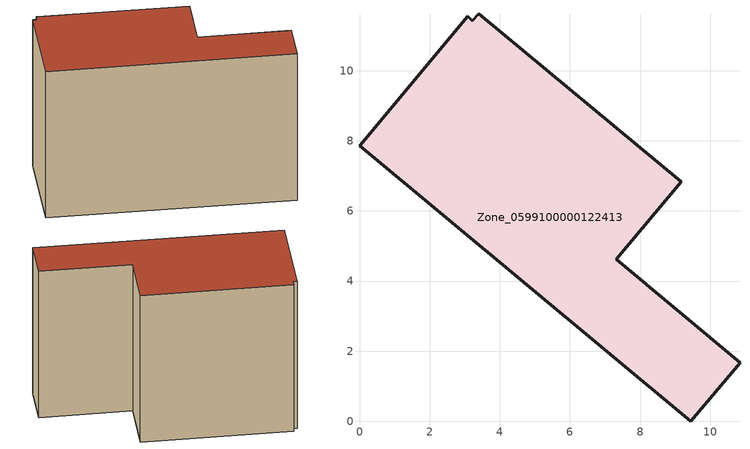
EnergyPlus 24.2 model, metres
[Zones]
Zone_0599100000122413
 floor ground (C_G): 0,7.86 3.08,11.55 3.22,11.42 3.4,11.62 9.17,6.83 7.32,4.62 10.85,1.67 9.45,0 z0
 wall outside (C_F): 9.45,0 10.85,1.67 7.32,4.62 9.17,6.83 3.4,11.62 3.22,11.42 3.08,11.55 0,7.86 9.45,0 z0:8.34
 roof outside (C_R): 3.08,11.55 0,7.86 9.45,0 10.85,1.67 7.32,4.62 9.17,6.83 3.4,11.62 3.22,11.42 z8.34
[BUILDING]
Pand.0599100000122413: North Axis=0; Terrain=City; Loads Convergence Tolerance Value=0.04; Temperature Convergence Tolerance Value=0.4; Solar Distribution=FullExterior; Maximum Number of Warmup Days=25; Minimum Number of Warmup Days=1
[Site:Location]
Rotterdam.The.Hague.AP_ZH_NLD Design_Conditions: Latitude=51.96; Longitude=4.45; Time Zone=1; Elevation=-4.5
[SITE:GROUNDTEMPERATURE:BUILDINGSURFACE]
18, 18, 18, 18, 18, 18, 18, 18, 18, 18, 18, 18
[MATERIAL] Thermal Absorptance=0.9; Solar Absorptance=0.7; Visible Absorptance=0.7
Name | Roughness | Thickness | Conductivity | Density | Specific Heat
G.TI.1946 | MediumSmooth | 0.15 | 1 | 540 | 1210
F.TI.1946 | Rough | 0.3 | 0.857143 | 1920 | 840
R.TI.1946 | MediumRough | 0.2 | 0.1 | 1500 | 1000
[CONSTRUCTION]
C_G: G.TI.1946
C_F: F.TI.1946
C_R: R.TI.1946
[ZONE]
Zone_0599100000122413: Type=1; Multiplier=1; Ceiling Height=Autocalculate; Volume=Autocalculate; Floor Area=autocalculate; Part of Total Floor Area=Yes
[ZONEINFILTRATION:DESIGNFLOWRATE]
Infil_Zone_0599100000122413: Zone or ZoneList or Space or SpaceList=Zone_0599100000122413; Schedule=AlwaysOn; Design Flow Rate Calculation Method=Flow/Area; Flow Rate per Floor Area=0.003; Constant Term Coefficient=1; Temperature Term Coefficient=0; Velocity Term Coefficient=0; Velocity Squared Term Coefficient=0
[HVACTEMPLATE:ZONE:IDEALLOADSAIRSYSTEM]
Zone_0599100000122413: Maximum Heating Supply Air Temperature=50; Minimum Cooling Supply Air Temperature=13; Maximum Heating Supply Air Humidity Ratio=0.0156; Minimum Cooling Supply Air Humidity Ratio=0.0077; Heating Limit=NoLimit; Cooling Limit=NoLimit; Dehumidification Control Type=ConstantSensibleHeatRatio; Cooling Sensible Heat Ratio=0.7; Dehumidification Setpoint=60; Humidification Control Type=None; Humidification Setpoint=30; Outdoor Air Method=None; Outdoor Air Flow Rate per Person=0.00944; Outdoor Air Flow Rate per Zone Floor Area=0; Outdoor Air Flow Rate per Zone=0; Demand Controlled Ventilation Type=None; Outdoor Air Economizer Type=NoEconomizer; Heat Recovery Type=None; Sensible Heat Recovery Effectiveness=0.7; Latent Heat Recovery Effectiveness=0.65
[ZONECONTROL:THERMOSTAT]
ThermostatControl_Zone_0599100000122413: Zone or ZoneList=Zone_0599100000122413; Control Type Schedule=DualSetpointControlType; Control 1=Thermostat_Zone_0599100000122413; Temperature Difference Between Cutout And Setpoint=0
[THERMOSTATSETPOINT:DUALSETPOINT]
Thermostat_Zone_0599100000122413: Heating Setpoint Temperature Schedule=HeatingSetpoint_Zone_0599100000122413; Cooling Setpoint Temperature Schedule=CoolingSetpoint_Zone_0599100000122413
[SCHEDULE:COMPACT]
HeatingSetpoint_Zone_0599100000122413: Through: 12/31, For: AllDays, Until: 24:00, 21
CoolingSetpoint_Zone_0599100000122413: Through: 12/31, For: AllDays, Until: 24:00, 24
DualSetpointControlType: Through: 12/31, For: AllDays, Until: 24:00, 4
AlwaysOn: Through: 12/31, For: AllDays, Until: 24:00, 1
